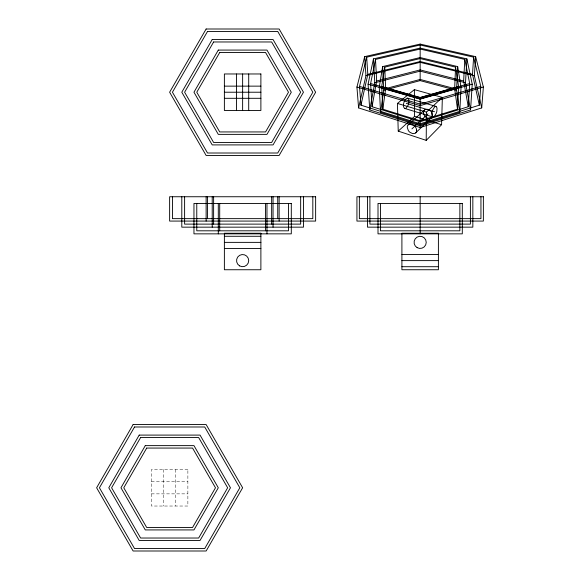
<?xml version="1.0" encoding="UTF-8"?>
<svg xmlns="http://www.w3.org/2000/svg" width="580" height="580" viewBox="0 0 580 580"><rect width="100%" height="100%" fill="white"/><g stroke="black" fill="none" stroke-linecap="round" stroke-linejoin="round"><path stroke-width="0.43" stroke-dasharray="2.9 2.17" d="M151.38 481.697L187.876 481.697M151.38 493.863L187.876 493.863M175.711 469.524L175.711 506.028M163.546 469.524L163.546 506.028M187.876 469.524L151.38 469.524L151.38 506.028L187.876 506.028L187.876 469.524"/><path stroke-width="0.87" d="M426.213 140.367L426.438 112.128L442.359 97.425L414.381 89.632L397.43 103.443L398.235 131.116L426.213 140.367L441.583 124.7L442.359 97.425M457.497 109.192L454.647 88.609L455.583 67.142L420.152 58.551L384.728 67.142L381.72 86.507L382.814 109.192L420.152 120.814L457.497 109.192L458.584 86.507L455.583 67.142M459.759 112.324L456.569 90.335L457.663 66.599L420.152 57.543L382.648 66.599L379.255 87.152L380.552 112.324L420.152 124.823L459.759 112.324L461.049 87.152L457.663 66.599M468.263 106.72L463.645 81.004L464.812 59.414L420.152 49.053L375.499 59.414L370.613 83.534L372.041 106.72L420.152 121.742L468.263 106.72L469.698 83.534L464.812 59.414M470.561 109.91L465.508 82.766L466.864 58.892L420.152 48.104L373.447 58.892L368.075 84.187L369.75 109.91L420.152 125.874L470.561 109.91L472.229 84.187L466.864 58.892M479.348 105.176L472.504 74.392L473.621 57.159L420.152 44.993L366.683 57.159L359.527 86.376L360.956 105.176L420.152 123.794L479.348 105.176L480.776 86.376L473.621 57.159M481.719 107.909L474.353 75.719L475.629 56.644L420.152 44.08L364.675 56.644L356.932 87.036L358.585 107.909L420.152 127.528L481.719 107.909L483.372 87.036L475.629 56.644M382.814 109.192L385.657 88.609L384.728 67.142M380.552 112.324L383.735 90.335L382.648 66.599M372.041 106.72L376.666 81.004L375.499 59.414M369.75 109.91L374.796 82.766L373.447 58.892M360.956 105.176L367.8 74.392L366.683 57.159M358.585 107.909L365.951 75.719L364.675 56.644M411.93 128.876L427.946 113.897M398.235 131.116L414.577 116.377L414.381 89.632M483.372 87.036L420.152 105.654L356.932 87.036M480.776 86.376L420.152 104.124L359.527 86.376M461.049 87.152L420.152 98.89L379.255 87.152M472.229 84.187L420.152 99.144L368.075 84.187M458.584 86.507L420.152 97.484L381.72 86.507M370.613 83.534L420.152 97.687L469.698 83.534M385.657 88.609L420.152 79.445L454.647 88.609M383.735 90.335L420.152 80.62L456.569 90.335M376.666 81.004L420.152 69.912L463.645 81.004M374.796 82.766L420.152 71.137L465.508 82.766M365.951 75.719L420.152 62.35L474.353 75.719M367.8 74.392L420.152 61.523L472.504 74.392M224.38 86.137L260.884 86.137M224.38 92.22L260.884 92.22M224.38 98.303L260.884 98.303M224.38 236.285L260.884 236.285M224.38 242.368L260.884 242.368M224.38 248.45L260.884 248.45M401.904 254.533L438.4 254.533M401.904 260.616L438.4 260.616M401.904 266.706L438.4 266.706M407.747 98.194L436.153 106.452L437.015 108.003L436.87 111.121A13.659 13.659 0 0 1 436.262 113.252L434.398 116.384A3.451 3.451 0 0 1 434.115 116.624L433.159 117.022A0.906 0.906 0 0 1 432.89 116.986L404.564 108.395L403.578 106.879L403.6 103.82A11.549 11.549 0 0 1 404.202 101.71L406.174 98.694A2.936 2.936 0 0 1 406.667 98.361L407.269 98.165A1.196 1.196 0 0 1 407.747 98.194L408.9 99.803L408.864 102.856A11.556 11.556 0 0 1 408.276 104.922L406.341 107.916A3.19 3.19 0 0 1 405.942 108.213L405.21 108.489A1.196 1.196 0 0 1 404.702 108.453M406.261 103.334L434.485 111.701M397.43 103.443L426.438 112.128M414.577 116.377L441.583 124.7M432.89 116.986L431.919 115.42L432.049 112.288A13.652 13.652 0 0 1 432.673 110.12L434.572 106.966A3.292 3.292 0 0 1 434.848 106.734L435.674 106.372A0.935 0.935 0 0 1 436.022 106.401M416.65 130.13C416.476 126.462 411.72 122.337 408.248 124.816L424.451 110.055A2.987 2.987 0 0 1 425.423 109.468L427.293 109.294A4.952 4.952 0 0 1 427.997 109.453L430.092 110.57A6.938 6.938 0 0 1 431.527 112.157L432.513 115.275M423.429 112.542L424.422 115.616A6.938 6.938 0 0 0 425.836 117.174L428.141 118.363L430.556 118.284A2.972 2.972 0 0 0 431.549 117.653L415.722 132.842A2.849 2.849 0 0 1 414.939 133.371L412.474 133.552L409.835 132.211A7.641 7.641 0 0 1 408.342 130.565L407.254 127.361A3.378 3.378 0 0 1 408.204 124.78M480.943 196.743L480.943 218.645L359.361 218.645L359.361 196.743M472.838 196.743L472.838 227.157L367.466 227.157L367.466 196.743M470.402 196.743L470.402 224.119L369.902 224.119L369.902 196.743M459.867 203.435L459.867 230.811L380.436 230.811L380.436 203.435M420.152 44.08L420.152 80.62M420.152 97.687L420.152 127.528M420.152 196.743L420.152 233.849M312.823 196.743L312.823 218.645L172.434 218.645L172.434 196.743M303.463 196.743L303.463 227.157L181.794 227.157L181.794 196.743M300.657 196.743L300.657 224.119L184.607 224.119L184.607 196.743M288.492 203.435L288.492 230.811L196.772 230.811L196.772 203.435M279.132 196.743L279.132 221.074M277.726 196.743L277.726 218.645M273.05 196.743L273.05 227.157M271.643 196.743L271.643 224.119M266.967 203.435L266.967 233.849M265.56 203.435L265.56 230.811M248.711 73.972L248.711 110.475M242.629 73.972L242.629 110.475M236.546 73.972L236.546 110.475M219.704 203.435L219.704 230.811M218.298 203.435L218.298 233.849M213.621 196.743L213.621 224.119M212.215 196.743L212.215 227.157M207.531 196.743L207.531 218.645M206.132 196.743L206.132 221.074M416.599 130.13A3.444 3.444 0 0 1 415.766 132.878M432.484 115.275A3.378 3.378 0 0 1 431.578 117.682M423.465 112.534A3.378 3.378 0 0 1 424.415 110.026M206.132 29L169.628 92.22L206.132 155.447L279.132 155.447L315.636 92.22L279.132 29L206.132 29M207.531 31.436L172.434 92.22L207.531 153.011L277.726 153.011L312.823 92.22L277.726 31.436L207.531 31.436M212.215 39.534L181.794 92.22L212.215 144.906L273.05 144.906L303.463 92.22L273.05 39.534L212.215 39.534M213.621 41.97L184.607 92.22L213.621 142.477L271.643 142.477L300.657 92.22L271.643 41.97L213.621 41.97M218.298 50.076L193.959 92.22L218.298 134.371L266.967 134.371L291.298 92.22L266.967 50.076L218.298 50.076M219.704 52.505L196.772 92.22L219.704 131.935L265.56 131.935L288.492 92.22L265.56 52.505L219.704 52.505M133.125 424.553L96.628 487.78L133.125 551L206.132 551L242.629 487.78L206.132 424.553L133.125 424.553M134.531 426.989L99.434 487.78L134.531 548.564L204.725 548.564L239.823 487.78L204.725 426.989L134.531 426.989M139.207 435.094L108.793 487.78L139.207 540.466L200.042 540.466L230.463 487.78L200.042 435.094L139.207 435.094M140.614 437.523L111.599 487.78L140.614 538.03L198.643 538.03L227.65 487.78L198.643 437.523L140.614 437.523M145.29 445.628L120.959 487.78L145.29 529.924L193.959 529.924L218.298 487.78L193.959 445.628L145.29 445.628M146.696 448.064L123.772 487.78L146.696 527.495L192.56 527.495L215.485 487.78L192.56 448.064L146.696 448.064M260.884 73.972L224.38 73.972L224.38 110.475L260.884 110.475L260.884 73.972M315.636 196.743L169.628 196.743L169.628 221.074L315.636 221.074L315.636 196.743M483.372 196.743L356.932 196.743L356.932 221.074L483.372 221.074L483.372 196.743M291.298 203.435L193.959 203.435L193.959 233.849L291.298 233.849L291.298 203.435M462.303 203.435L378.008 203.435L378.008 233.849L462.303 233.849L462.303 203.435M260.884 233.24L224.38 233.24L224.38 269.743L260.884 269.743L260.884 233.24M438.4 233.24L401.904 233.24L401.904 269.743L438.4 269.743L438.4 233.24M239.591 265.887A6.083 6.083 0 0 0 248.711 260.616A6.083 6.083 0 0 0 239.591 255.352A6.083 6.083 0 0 0 239.591 265.887M417.114 247.638A6.083 6.083 0 0 0 426.235 242.368A6.083 6.083 0 0 0 417.114 237.097A6.083 6.083 0 0 0 417.114 247.638"/></g></svg>
